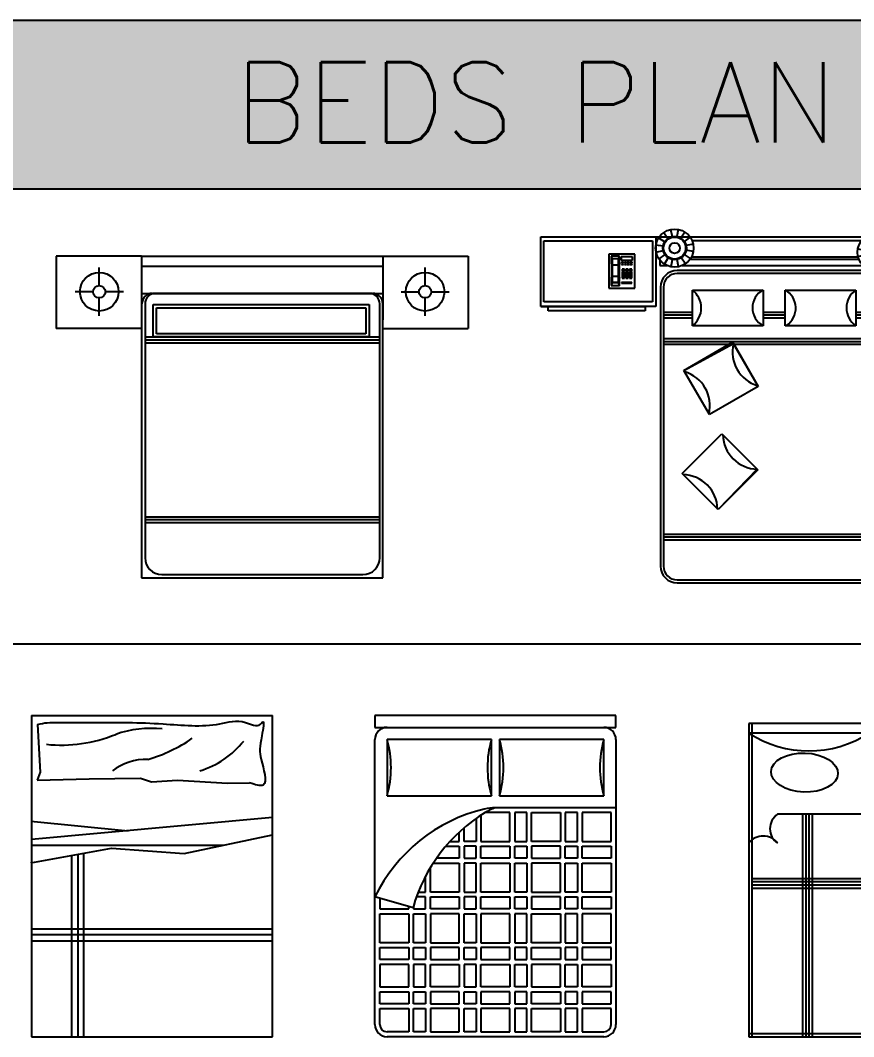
# Model space of a CAD drawing. Header units: millimetres. Extents: x 1787 to 68324, y 1435 to 30835.
# Drawn here: x 32965 to 38153, y 24509 to 30835 of the extents above; entities that cross this region are included whole.
import ezdxf

# ---------------------------------------------------------------- set-up
doc = ezdxf.new("R2010")
doc.units = ezdxf.units.MM
doc.layers.add('www.cad-blocks.net', color=7, linetype='Continuous')
doc.styles.get("Standard").update_dxf_attribs({"font": 'arial.ttf'})

# ---------------------------------------------------------------- blocks, each defined once
blk = doc.blocks.new('A$C18EB7ED0')
at = {"linetype": 'Continuous'}
for p, q in [((0, 2.1539), (2.8801, 2.1539)), ((0.7653, 2.1814), (0.7911, 2.1442)), ((0.8076, 2.1998), (0.8172, 2.1555)), ((0.8537, 2.2006), (0.8456, 2.1559)), ((0.8966, 2.1836), (0.8721, 2.1455)), ((0.9298, 2.1515), (0.8925, 2.1257)), ((2.022, 2.155), (2.0478, 2.1177)), ((2.0643, 2.1733), (2.0739, 2.129)), ((2.1105, 2.1741), (2.1024, 2.1295)), ((2.1534, 2.1571), (2.1288, 2.119)), ((2.8801, 2.1539), (2.8801, 1.7209)), ((0.0187, 2.129), (0.695, 2.129)), ((0.0187, 1.7489), (0.0187, 2.129)), ((0.695, 2.129), (0.695, 1.7489)), ((0.7162, 2.1054), (0.7608, 2.0973)), ((0.7332, 2.1483), (0.7713, 2.1237)), ((0.9481, 2.1092), (0.9038, 2.0996)), ((0.941, 2.1314), (1.9968, 2.1314)), ((1.9899, 2.1218), (2.028, 2.0973)), ((2.1865, 2.1251), (2.1493, 2.0992)), ((2.2184, 2.1337), (2.8624, 2.1337)), ((2.2184, 1.7489), (2.2184, 2.1337)), ((2.8624, 2.1337), (2.8624, 1.7489)), ((0.5857, 2.0461), (0.4227, 2.0461)), ((0.4227, 2.0461), (0.4227, 1.8353)), ((0.4366, 2.0335), (0.4439, 2.018)), ((0.4903, 2.0335), (0.4366, 2.0335)), ((0.4366, 2.0335), (0.4366, 1.9902)), ((0.4824, 2.018), (0.4903, 2.0335)), ((0.4903, 1.9902), (0.4903, 2.0338)), ((0.5706, 2.0307), (0.4996, 2.0307)), ((0.4996, 2.0307), (0.4996, 2.0082)), ((0.5706, 2.0082), (0.5706, 2.0307)), ((0.5857, 1.8353), (0.5857, 2.0461)), ((0.717, 2.0593), (0.7613, 2.0688)), ((0.7353, 2.0169), (0.7726, 2.0427)), ((0.9319, 2.0202), (0.8938, 2.0447)), ((0.9489, 2.0631), (0.9043, 2.0712)), ((1.9752, 2.0268), (0.9359, 2.0268)), ((1.973, 2.0789), (2.0176, 2.0708)), ((1.9737, 2.0328), (2.0181, 2.0424)), ((2.2049, 2.0827), (2.1606, 2.0731)), ((2.2056, 2.0366), (2.161, 2.0447)), ((0.4366, 1.9902), (0.4391, 1.9789)), ((0.4391, 1.9789), (0.4391, 1.9067)), ((0.4824, 2.018), (0.4439, 2.018)), ((0.4824, 2.018), (0.4439, 2.018)), ((0.4439, 2.018), (0.4439, 1.8697)), ((0.4824, 1.978), (0.4439, 1.978)), ((0.4824, 1.8697), (0.4824, 2.018)), ((0.4903, 1.9902), (0.4871, 1.9789)), ((0.4871, 1.9789), (0.4871, 1.908)), ((0.4996, 2.0082), (0.5706, 2.0082)), ((0.514, 1.9963), (0.5013, 1.9963)), ((0.5013, 1.9963), (0.5013, 1.992)), ((0.5013, 1.992), (0.514, 1.992)), ((0.514, 1.9864), (0.5013, 1.9864)), ((0.5013, 1.9864), (0.5013, 1.9821)), ((0.5013, 1.9821), (0.514, 1.9821)), ((0.514, 1.992), (0.514, 1.9963)), ((0.514, 1.9821), (0.514, 1.9864)), ((0.5324, 1.9963), (0.5196, 1.9963)), ((0.5196, 1.9963), (0.5196, 1.992)), ((0.5196, 1.992), (0.5324, 1.992)), ((0.5324, 1.9864), (0.5196, 1.9864)), ((0.5196, 1.9864), (0.5196, 1.9821)), ((0.5196, 1.9821), (0.5324, 1.9821)), ((0.5324, 1.992), (0.5324, 1.9963)), ((0.5324, 1.9821), (0.5324, 1.9864)), ((0.5507, 1.9963), (0.538, 1.9963)), ((0.538, 1.9963), (0.538, 1.992)), ((0.538, 1.992), (0.5507, 1.992)), ((0.5507, 1.9864), (0.538, 1.9864)), ((0.538, 1.9864), (0.538, 1.9821)), ((0.538, 1.9821), (0.5507, 1.9821)), ((0.5507, 1.992), (0.5507, 1.9963)), ((0.5507, 1.9821), (0.5507, 1.9864)), ((0.5691, 1.9963), (0.5564, 1.9963)), ((0.5564, 1.9963), (0.5564, 1.992)), ((0.5564, 1.992), (0.5691, 1.992)), ((0.5691, 1.9864), (0.5564, 1.9864)), ((0.5564, 1.9864), (0.5564, 1.9821)), ((0.5564, 1.9821), (0.5691, 1.9821)), ((0.5691, 1.992), (0.5691, 1.9963)), ((0.5691, 1.9821), (0.5691, 1.9864)), ((0.7685, 1.9849), (0.7931, 2.023)), ((0.8114, 1.9679), (0.8195, 2.0125)), ((0.8575, 1.9687), (0.848, 2.013)), ((0.8999, 1.987), (0.8741, 2.0243)), ((1.9921, 1.9905), (2.0294, 2.0163)), ((2.0252, 1.9584), (2.0498, 1.9965)), ((2.0682, 1.9414), (2.0763, 1.986)), ((2.1143, 1.9422), (2.1047, 1.9865)), ((2.1566, 1.9605), (2.1308, 1.9978)), ((2.1887, 1.9937), (2.1506, 2.0183)), ((0.4391, 1.9067), (0.4366, 1.8971)), ((0.4439, 1.9101), (0.4824, 1.9101)), ((0.4871, 1.908), (0.4903, 1.8971)), ((0.52, 1.9534), (0.5062, 1.9534)), ((0.5062, 1.9534), (0.5062, 1.9417)), ((0.5062, 1.9417), (0.52, 1.9417)), ((0.52, 1.9385), (0.5062, 1.9385)), ((0.5062, 1.9385), (0.5062, 1.9269)), ((0.5062, 1.9269), (0.52, 1.9269)), ((0.52, 1.9237), (0.5062, 1.9237)), ((0.5062, 1.9237), (0.5062, 1.9121)), ((0.5062, 1.9121), (0.52, 1.9121)), ((0.52, 1.9089), (0.5062, 1.9089)), ((0.5062, 1.9089), (0.5062, 1.8972)), ((0.52, 1.9417), (0.52, 1.9534)), ((0.52, 1.9269), (0.52, 1.9385)), ((0.52, 1.9121), (0.52, 1.9237)), ((0.52, 1.8972), (0.52, 1.9089)), ((0.5426, 1.9534), (0.5288, 1.9534)), ((0.5288, 1.9534), (0.5288, 1.9417)), ((0.5288, 1.9417), (0.5426, 1.9417)), ((0.5426, 1.9385), (0.5288, 1.9385)), ((0.5288, 1.9385), (0.5288, 1.9269)), ((0.5288, 1.9269), (0.5426, 1.9269)), ((0.5426, 1.9237), (0.5288, 1.9237)), ((0.5288, 1.9237), (0.5288, 1.9121)), ((0.5288, 1.9121), (0.5426, 1.9121)), ((0.5426, 1.9089), (0.5288, 1.9089)), ((0.5288, 1.9089), (0.5288, 1.8972)), ((0.5426, 1.9417), (0.5426, 1.9534)), ((0.5426, 1.9269), (0.5426, 1.9385)), ((0.5426, 1.9121), (0.5426, 1.9237)), ((0.5426, 1.8972), (0.5426, 1.9089)), ((0.5659, 1.9534), (0.5521, 1.9534)), ((0.5521, 1.9534), (0.5521, 1.9417)), ((0.5521, 1.9417), (0.5659, 1.9417)), ((0.5659, 1.9385), (0.5521, 1.9385)), ((0.5521, 1.9385), (0.5521, 1.9269)), ((0.5521, 1.9269), (0.5659, 1.9269)), ((0.5659, 1.9237), (0.5521, 1.9237)), ((0.5521, 1.9237), (0.5521, 1.9121)), ((0.5521, 1.9121), (0.5659, 1.9121)), ((0.5659, 1.9089), (0.5521, 1.9089)), ((0.5521, 1.9089), (0.5521, 1.8972)), ((0.5659, 1.9417), (0.5659, 1.9534)), ((0.5659, 1.9269), (0.5659, 1.9385)), ((0.5659, 1.9121), (0.5659, 1.9237)), ((0.5659, 1.8972), (0.5659, 1.9089)), ((0.4227, 1.8353), (0.5857, 1.8353)), ((0.4366, 1.8971), (0.4366, 1.8504)), ((0.4439, 1.8697), (0.4366, 1.8504)), ((0.4366, 1.8504), (0.4903, 1.8504)), ((0.4824, 1.8697), (0.4439, 1.8697)), ((0.4439, 1.8697), (0.4824, 1.8697)), ((0.4903, 1.8504), (0.4824, 1.8697)), ((0.4903, 1.8499), (0.4903, 1.8971)), ((0.5208, 1.8697), (0.5009, 1.8697)), ((0.5009, 1.8697), (0.5009, 1.8657)), ((0.5009, 1.8657), (0.5208, 1.8657)), ((0.5062, 1.8972), (0.52, 1.8972)), ((0.5208, 1.8657), (0.5208, 1.8697)), ((0.5433, 1.8697), (0.5234, 1.8697)), ((0.5234, 1.8697), (0.5234, 1.8657)), ((0.5234, 1.8657), (0.5433, 1.8657)), ((0.5288, 1.8972), (0.5426, 1.8972)), ((0.5433, 1.8657), (0.5433, 1.8697)), ((0.5658, 1.8697), (0.546, 1.8697)), ((0.546, 1.8697), (0.546, 1.8657)), ((0.546, 1.8657), (0.5658, 1.8657)), ((0.5521, 1.8972), (0.5659, 1.8972)), ((0.5658, 1.8657), (0.5658, 1.8697)), ((0.9429, 1.8231), (1.3829, 1.8231)), ((0.9429, 1.601), (0.9429, 1.8231)), ((1.3829, 1.8231), (1.3829, 1.601)), ((1.5207, 1.601), (1.5207, 1.8231)), ((1.5207, 1.8231), (1.9608, 1.8231)), ((1.9608, 1.8231), (1.9608, 1.601)), ((0, 1.7209), (0.6483, 1.7209)), ((0.695, 1.7489), (0.0187, 1.7489)), ((0.0462, 1.6929), (0.0462, 1.7209)), ((0.6483, 1.7209), (0.6483, 1.6929)), ((2.8624, 1.7489), (2.2184, 1.7489)), ((2.2369, 1.7209), (2.8801, 1.7209)), ((2.2369, 1.6929), (2.2369, 1.7209)), ((2.839, 1.7209), (2.839, 1.6929)), ((0.6483, 1.6929), (0.0462, 1.6929)), ((0.7632, 1.6858), (0.9429, 1.6858)), ((0.7632, 1.6678), (0.9429, 1.6678)), ((0.7632, 1.6498), (0.9429, 1.6498)), ((1.3829, 1.6858), (1.5207, 1.6858)), ((1.3829, 1.6678), (1.5207, 1.6678)), ((1.3829, 1.6498), (1.5207, 1.6498)), ((1.9608, 1.6858), (2.155, 1.6858)), ((1.9608, 1.6678), (2.155, 1.6678)), ((1.9608, 1.6498), (2.155, 1.6498)), ((2.839, 1.6929), (2.2369, 1.6929)), ((1.3829, 1.601), (0.9429, 1.601)), ((1.9608, 1.601), (1.5207, 1.601)), ((0.7632, 1.5215), (2.155, 1.5215)), ((0.7632, 1.5035), (2.155, 1.5035)), ((0.7632, 1.4855), (2.155, 1.4855)), ((0.8904, 1.3226), (1.1935, 1.4976)), ((0.8904, 1.3226), (1.1982, 1.4894)), ((1.1935, 1.4976), (1.3524, 1.2224)), ((1.1982, 1.4894), (1.3524, 1.2224)), ((1.0493, 1.0474), (0.8904, 1.3226)), ((1.0493, 1.0474), (0.8904, 1.3226)), ((1.3524, 1.2224), (1.0493, 1.0474)), ((1.3524, 1.2224), (1.0493, 1.0474)), ((0.8789, 0.6811), (1.1264, 0.9286)), ((0.8789, 0.6811), (1.1264, 0.9286)), ((1.1264, 0.9286), (1.3473, 0.7077)), ((1.1264, 0.9286), (1.3511, 0.7039)), ((1.3473, 0.7077), (1.1036, 0.4564)), ((1.3511, 0.7039), (1.1036, 0.4564)), ((1.1036, 0.4564), (0.8789, 0.6811)), ((1.1036, 0.4564), (0.8789, 0.6811)), ((0.7632, 0.3045), (2.155, 0.3045)), ((0.7632, 0.2865), (2.155, 0.2865)), ((0.7632, 0.2685), (2.155, 0.2685))]:
    blk.add_line(p, q, dxfattribs=at)
for p, q in [((0, 1.7209), (0, 2.1539)), ((0.7156, 2.1539), (0.7156, 1.7209)), ((2.1997, 2.1), (2.1997, 2.1539)), ((0.7411, 2.0132), (0.7411, 1.9754)), ((0.7411, 1.9754), (0.7863, 1.9754)), ((0.8788, 1.9754), (2.0045, 1.9754)), ((1.9798, 2.0132), (0.9271, 2.0132)), ((2.1742, 1.9754), (2.1771, 1.9754)), ((2.1771, 1.9754), (2.1771, 1.9785)), ((2.1997, 1.7209), (2.1997, 2.0155)), ((2.0691, 1.9452), (0.8491, 1.9452)), ((2.0691, 1.926), (0.8491, 1.926)), ((0.7439, 1.8401), (0.7439, 0.1052)), ((0.7632, 1.8401), (0.7632, 0.1052)), ((2.155, 0.1052), (2.155, 1.8401)), ((2.1743, 0.1052), (2.1743, 1.8401)), ((0.7156, 1.7209), (0, 1.7209)), ((2.8801, 1.7209), (2.1997, 1.7209)), ((0.8491, 0.0193), (2.0691, 0.0193)), ((0.8491, 0), (2.0691, 0))]:
    blk.add_line(p, q)
for centre, radius in [((0.8326, 2.0842), 0.1182), ((0.8326, 2.0842), 0.0729), ((0.8326, 2.0842), 0.0684), ((2.0893, 2.0578), 0.1182), ((0.8326, 2.0842), 0.0328), ((2.0893, 2.0578), 0.0729), ((2.0893, 2.0578), 0.0684), ((2.0893, 2.0578), 0.0328)]:
    blk.add_circle(centre, radius, dxfattribs=at)
for centre, radius, start, end in [((0.8491, 1.8401), 0.1052, 90, 180), ((0.8491, 1.8401), 0.0859, 90, 180), ((2.0691, 1.8401), 0.1052, 0, 90), ((2.0691, 1.8401), 0.0859, 0, 90), ((0.8491, 0.1052), 0.1052, 180, 270), ((0.8491, 0.1052), 0.0859, 180, 270), ((2.0691, 0.1052), 0.1052, 270, 0), ((2.0691, 0.1052), 0.0859, 270, 0)]:
    blk.add_arc(centre, radius, start, end)
for centre, radius, start, end in [((0.8604, 1.712), 0.1383, 306.59595, 53.40405), ((1.4431, 1.712), 0.1263, 118.46186, 241.53814), ((1.4584, 1.7106), 0.1286, 303.40233, 61.02638), ((2.0371, 1.712), 0.1347, 124.50267, 235.49733), ((1.4126, 1.4383), 0.2204, 166.58792, 253.41208), ((0.8322, 1.1031), 0.2204, 346.58792, 73.41208), ((1.3534, 0.928), 0.2204, 181.58792, 268.41208), ((0.8795, 0.4541), 0.2204, 1.58792, 88.41208)]:
    blk.add_arc(centre, radius, start, end, dxfattribs=at)
blk = doc.blocks.new('A$C6F88741C')
at = {"ltscale": 250}
for p, q in [((0.5303, 2.0003), (0, 2.0003)), ((0, 2.0003), (0, 1.5504)), ((2.033, 2.0003), (2.5634, 2.0003)), ((2.5634, 2.0003), (2.5634, 1.5504)), ((0.2673, 1.8179), (0.2673, 1.9299)), ((2.033, 1.9377), (0.5303, 1.9377)), ((2.296, 1.8179), (2.296, 1.9299)), ((0.2293, 1.7799), (0.1173, 1.7799)), ((0.4173, 1.7799), (0.3054, 1.7799)), ((2.146, 1.7799), (2.2579, 1.7799)), ((2.3341, 1.7799), (2.446, 1.7799)), ((0.2673, 1.6299), (0.2673, 1.7418)), ((0.5303, 1.7698), (2.033, 1.7698)), ((1.9488, 1.7698), (0.6172, 1.7698)), ((2.296, 1.6299), (2.296, 1.7418)), ((0.5522, 1.7048), (0.5522, 0.1243)), ((0.6231, 1.6805), (1.9268, 1.6805)), ((0.6231, 1.5184), (0.6231, 1.6805)), ((1.9268, 1.6805), (1.9268, 1.5184)), ((2.0138, 0.1243), (2.0138, 1.7048)), ((0.5303, 1.5504), (0, 1.5504)), ((1.9268, 1.5184), (0.6231, 1.5184)), ((2.033, 1.5504), (2.5634, 1.5504)), ((0.5522, 1.4984), (2.0138, 1.4984)), ((0.6572, 0.0193), (1.9088, 0.0193))]:
    blk.add_line(p, q, dxfattribs=at)
at = {"linetype": 'Continuous'}
for p, q in [((0.5303, 2.0003), (2.033, 2.0003)), ((0.5303, 2.0003), (0.5303, 1.585)), ((2.033, 2.0003), (2.033, 1.6052)), ((2.033, 1.9377), (0.5303, 1.9377)), ((0.6031, 1.7005), (1.9468, 1.7005)), ((0.6031, 1.4984), (0.6031, 1.7005)), ((1.9468, 1.7005), (1.9468, 1.4984)), ((2.033, 0), (2.033, 1.7048)), ((0.5303, 1.585), (0.5303, 0)), ((2.033, 1.2112), (2.033, 1.6052)), ((0.5522, 1.4804), (2.0138, 1.4804)), ((0.5522, 1.4624), (2.0138, 1.4624)), ((1.9468, 1.4984), (0.6031, 1.4984)), ((0.5522, 0.3795), (2.0138, 0.3795)), ((0.5522, 0.3615), (2.0138, 0.3615)), ((0.5522, 0.3435), (2.0138, 0.3435)), ((2.033, 0), (2.033, 0.1436)), ((0.5303, 0), (2.033, 0)), ((0.5329, 0), (2.033, 0))]:
    blk.add_line(p, q, dxfattribs=at)
at = {"ltscale": 250}
for centre, radius in [((0.2673, 1.7799), 0.12), ((2.296, 1.7799), 0.12), ((0.2673, 1.7799), 0.0381), ((2.296, 1.7799), 0.0381)]:
    blk.add_circle(centre, radius, dxfattribs=at)
for centre, radius, start, end in [((0.5979, 1.7048), 0.065, 90, 180), ((0.6172, 1.7048), 0.065, 90, 180), ((1.9488, 1.7048), 0.065, 0, 90), ((1.968, 1.7048), 0.065, 0, 90), ((0.6572, 0.1243), 0.105, 180, 270), ((1.9088, 0.1243), 0.105, 270, 0)]:
    blk.add_arc(centre, radius, start, end, dxfattribs=at)
blk = doc.blocks.new('A$C2DC82FA2')
for p, q in [((0.003, 2), (0.003, 0)), ((0.003, 2), (1.503, 2)), ((1.503, 0), (1.503, 2)), ((0.0407, 1.9426), (0.057, 1.647)), ((0.057, 1.647), (0.039, 1.596)), ((0.039, 1.596), (0.363, 1.605)), ((0.363, 1.605), (0.681, 1.608)), ((0.681, 1.608), (0.75, 1.587)), ((0.75, 1.587), (0.912, 1.596)), ((0.912, 1.596), (1.224, 1.578)), ((1.224, 1.578), (1.3612, 1.5796)), ((0, 1.341), (0.606, 1.281)), ((1.503, 1.3639), (0.435, 1.266)), ((0.435, 1.266), (0.003, 1.228)), ((0.954, 1.14), (1.503, 1.2564)), ((0, 1.083), (0.501, 1.173)), ((0.003, 1.191), (1.1946, 1.191)), ((0.327, 1.1417), (0.327, 0)), ((0.501, 1.173), (0.954, 1.14)), ((0.252, 1.1283), (0.252, 0)), ((0.291, 1.1353), (0.291, 0)), ((0.003, 0.672), (1.503, 0.672)), ((0.003, 0.636), (1.503, 0.636)), ((0.003, 0.597), (1.503, 0.597)), ((0.003, 0), (1.503, 0))]:
    blk.add_line(p, q)
for centre, radius, start, end in [((0.753, 1.2198), 0.6993, 84.73173, 108.83694), ((0.1883, 2.7076), 0.8928, 264.04553, 292.30761), ((0.4636, 2.6397), 0.9509, 286.09229, 304.60897), ((0.8765, 2.2046), 0.5777, 287.65452, 320.88015), ((0.717, 1.3838), 0.3425, 88.28823, 127.87866)]:
    blk.add_arc(centre, radius, start, end)
blk.add_spline([(0.0407, 1.9426), (0.057, 1.947), (0.177, 1.956), (0.387, 1.956), (0.822, 1.947), (1.176, 1.947), (1.3347, 1.956), (1.4298, 1.9459), (1.44, 1.9566), (1.4372, 1.872), (1.4327, 1.725), (1.4452, 1.566), (1.3612, 1.5796)], degree=3)
blk = doc.blocks.new('A$C51F57FFC')
for p, q in [((1.5, 2), (0, 2)), ((0, 2), (0, 1.925)), ((1.5, 1.925), (1.5, 2)), ((0, 1.925), (1.5, 1.925)), ((0, 0.075), (0, 1.85)), ((0.725, 1.85), (0.075, 1.85)), ((0.075, 1.85), (0.075, 1.5)), ((0.725, 1.5), (0.725, 1.85)), ((1.425, 1.85), (0.775, 1.85)), ((0.775, 1.85), (0.775, 1.5)), ((1.425, 1.5), (1.425, 1.85)), ((1.5, 1.85), (1.5, 0.075)), ((0.075, 1.5), (0.725, 1.5)), ((0.775, 1.5), (1.425, 1.5)), ((0.84, 1.395), (0.6852, 1.395)), ((1.5, 1.425), (0.75, 1.425)), ((0.84, 1.215), (0.84, 1.395)), ((0.945, 1.395), (0.87, 1.395)), ((0.87, 1.395), (0.87, 1.215)), ((0.945, 1.215), (0.945, 1.395)), ((0.975, 1.215), (0.975, 1.395)), ((0.975, 1.395), (1.155, 1.395)), ((1.155, 1.395), (1.155, 1.215)), ((1.26, 1.395), (1.185, 1.395)), ((1.185, 1.395), (1.185, 1.215)), ((1.26, 1.215), (1.26, 1.395)), ((1.47, 1.395), (1.29, 1.395)), ((1.29, 1.395), (1.29, 1.215)), ((1.47, 1.215), (1.47, 1.395)), ((0.63, 1.3587), (0.63, 1.215)), ((0.66, 1.3791), (0.66, 1.215)), ((0.525, 1.215), (0.525, 1.2737)), ((0.555, 1.215), (0.555, 1.3004)), ((0.4666, 1.215), (0.525, 1.215)), ((0.63, 1.215), (0.555, 1.215)), ((0.66, 1.215), (0.84, 1.215)), ((0.87, 1.215), (0.945, 1.215)), ((1.155, 1.215), (0.975, 1.215)), ((1.185, 1.215), (1.26, 1.215)), ((1.29, 1.215), (1.47, 1.215)), ((0.4402, 1.185), (0.525, 1.185)), ((0.525, 1.185), (0.525, 1.11)), ((0.63, 1.185), (0.555, 1.185)), ((0.555, 1.185), (0.555, 1.11)), ((0.63, 1.11), (0.63, 1.185)), ((0.66, 1.185), (0.84, 1.185)), ((0.66, 1.11), (0.66, 1.185)), ((0.84, 1.185), (0.84, 1.11)), ((0.87, 1.185), (0.945, 1.185)), ((0.87, 1.11), (0.87, 1.185)), ((0.945, 1.185), (0.945, 1.11)), ((1.155, 1.185), (0.975, 1.185)), ((0.975, 1.185), (0.975, 1.11)), ((1.155, 1.11), (1.155, 1.185)), ((1.185, 1.185), (1.26, 1.185)), ((1.185, 1.11), (1.185, 1.185)), ((1.26, 1.185), (1.26, 1.11)), ((1.29, 1.185), (1.47, 1.185)), ((1.29, 1.11), (1.29, 1.185)), ((1.47, 1.185), (1.47, 1.11)), ((0.3622, 1.08), (0.525, 1.08)), ((0.525, 1.11), (0.3824, 1.11)), ((0.525, 1.08), (0.525, 0.9)), ((0.555, 1.11), (0.63, 1.11)), ((0.63, 1.08), (0.555, 1.08)), ((0.555, 1.08), (0.555, 0.9)), ((0.63, 0.9), (0.63, 1.08)), ((0.84, 1.11), (0.66, 1.11)), ((0.66, 1.08), (0.84, 1.08)), ((0.66, 0.9), (0.66, 1.08)), ((0.84, 1.08), (0.84, 0.9)), ((0.945, 1.11), (0.87, 1.11)), ((0.87, 1.08), (0.945, 1.08)), ((0.87, 0.9), (0.87, 1.08)), ((0.945, 1.08), (0.945, 0.9)), ((0.975, 1.11), (1.155, 1.11)), ((1.155, 1.08), (0.975, 1.08)), ((0.975, 1.08), (0.975, 0.9)), ((1.155, 0.9), (1.155, 1.08)), ((1.26, 1.11), (1.185, 1.11)), ((1.185, 1.08), (1.26, 1.08)), ((1.185, 0.9), (1.185, 1.08)), ((1.26, 1.08), (1.26, 0.9)), ((1.47, 1.11), (1.29, 1.11)), ((1.29, 1.08), (1.47, 1.08)), ((1.29, 0.9), (1.29, 1.08)), ((1.47, 1.08), (1.47, 0.9)), ((0.345, 0.9), (0.345, 1.0524)), ((0.315, 0.9), (0.315, 0.9991)), ((0.2697, 0.9), (0.315, 0.9)), ((0.525, 0.9), (0.345, 0.9)), ((0.555, 0.9), (0.63, 0.9)), ((0.84, 0.9), (0.66, 0.9)), ((0.945, 0.9), (0.87, 0.9)), ((0.975, 0.9), (1.155, 0.9)), ((1.26, 0.9), (1.185, 0.9)), ((1.47, 0.9), (1.29, 0.9)), ((0.237, 0.8028), (0, 0.8695)), ((0.03, 0.8611), (0.03, 0.795)), ((0.315, 0.87), (0.2585, 0.87)), ((0.315, 0.795), (0.315, 0.87)), ((0.345, 0.87), (0.525, 0.87)), ((0.345, 0.795), (0.345, 0.87)), ((0.525, 0.87), (0.525, 0.795)), ((0.63, 0.87), (0.555, 0.87)), ((0.555, 0.87), (0.555, 0.795)), ((0.63, 0.795), (0.63, 0.87)), ((0.66, 0.87), (0.84, 0.87)), ((0.66, 0.795), (0.66, 0.87)), ((0.84, 0.87), (0.84, 0.795)), ((0.87, 0.87), (0.945, 0.87)), ((0.87, 0.795), (0.87, 0.87)), ((0.945, 0.87), (0.945, 0.795)), ((1.155, 0.87), (0.975, 0.87)), ((0.975, 0.87), (0.975, 0.795)), ((1.155, 0.795), (1.155, 0.87)), ((1.185, 0.87), (1.26, 0.87)), ((1.185, 0.795), (1.185, 0.87)), ((1.26, 0.87), (1.26, 0.795)), ((1.29, 0.87), (1.47, 0.87)), ((1.29, 0.795), (1.29, 0.87)), ((1.47, 0.87), (1.47, 0.795)), ((0.03, 0.795), (0.21, 0.795)), ((0.03, 0.585), (0.03, 0.765)), ((0.03, 0.765), (0.21, 0.765)), ((0.21, 0.795), (0.21, 0.8104)), ((0.21, 0.765), (0.21, 0.585)), ((0.24, 0.8132), (0.24, 0.795)), ((0.24, 0.795), (0.315, 0.795)), ((0.24, 0.585), (0.24, 0.765)), ((0.24, 0.765), (0.315, 0.765)), ((0.315, 0.765), (0.315, 0.585)), ((0.525, 0.795), (0.345, 0.795)), ((0.525, 0.765), (0.345, 0.765)), ((0.345, 0.765), (0.345, 0.585)), ((0.525, 0.585), (0.525, 0.765)), ((0.555, 0.795), (0.63, 0.795)), ((0.555, 0.585), (0.555, 0.765)), ((0.555, 0.765), (0.63, 0.765)), ((0.63, 0.765), (0.63, 0.585)), ((0.84, 0.795), (0.66, 0.795)), ((0.84, 0.765), (0.66, 0.765)), ((0.66, 0.765), (0.66, 0.585)), ((0.84, 0.585), (0.84, 0.765)), ((0.945, 0.795), (0.87, 0.795)), ((0.945, 0.765), (0.87, 0.765)), ((0.87, 0.765), (0.87, 0.585)), ((0.945, 0.585), (0.945, 0.765)), ((0.975, 0.795), (1.155, 0.795)), ((0.975, 0.585), (0.975, 0.765)), ((0.975, 0.765), (1.155, 0.765)), ((1.155, 0.765), (1.155, 0.585)), ((1.26, 0.795), (1.185, 0.795)), ((1.26, 0.765), (1.185, 0.765)), ((1.185, 0.765), (1.185, 0.585)), ((1.26, 0.585), (1.26, 0.765)), ((1.47, 0.795), (1.29, 0.795)), ((1.47, 0.765), (1.29, 0.765)), ((1.29, 0.765), (1.29, 0.585)), ((1.47, 0.585), (1.47, 0.765)), ((0.21, 0.585), (0.03, 0.585)), ((0.315, 0.585), (0.24, 0.585)), ((0.345, 0.585), (0.525, 0.585)), ((0.63, 0.585), (0.555, 0.585)), ((0.66, 0.585), (0.84, 0.585)), ((0.87, 0.585), (0.945, 0.585)), ((1.155, 0.585), (0.975, 0.585)), ((1.185, 0.585), (1.26, 0.585)), ((1.29, 0.585), (1.47, 0.585)), ((0.03, 0.48), (0.03, 0.555)), ((0.03, 0.555), (0.21, 0.555)), ((0.21, 0.555), (0.21, 0.48)), ((0.24, 0.48), (0.24, 0.555)), ((0.24, 0.555), (0.315, 0.555)), ((0.315, 0.555), (0.315, 0.48)), ((0.525, 0.555), (0.345, 0.555)), ((0.345, 0.555), (0.345, 0.48)), ((0.525, 0.48), (0.525, 0.555)), ((0.555, 0.48), (0.555, 0.555)), ((0.555, 0.555), (0.63, 0.555)), ((0.63, 0.555), (0.63, 0.48)), ((0.84, 0.555), (0.66, 0.555)), ((0.66, 0.555), (0.66, 0.48)), ((0.84, 0.48), (0.84, 0.555)), ((0.945, 0.555), (0.87, 0.555)), ((0.87, 0.555), (0.87, 0.48)), ((0.945, 0.48), (0.945, 0.555)), ((0.975, 0.48), (0.975, 0.555)), ((0.975, 0.555), (1.155, 0.555)), ((1.155, 0.555), (1.155, 0.48)), ((1.26, 0.555), (1.185, 0.555)), ((1.185, 0.555), (1.185, 0.48)), ((1.26, 0.48), (1.26, 0.555)), ((1.47, 0.555), (1.29, 0.555)), ((1.29, 0.555), (1.29, 0.48)), ((1.47, 0.48), (1.47, 0.555)), ((0.21, 0.48), (0.03, 0.48)), ((0.21, 0.45), (0.03, 0.45)), ((0.03, 0.45), (0.03, 0.31)), ((0.21, 0.31), (0.21, 0.45)), ((0.315, 0.48), (0.24, 0.48)), ((0.315, 0.45), (0.24, 0.45)), ((0.24, 0.45), (0.24, 0.31)), ((0.315, 0.31), (0.315, 0.45)), ((0.345, 0.48), (0.525, 0.48)), ((0.345, 0.45), (0.525, 0.45)), ((0.345, 0.31), (0.345, 0.45)), ((0.525, 0.45), (0.525, 0.31)), ((0.63, 0.48), (0.555, 0.48)), ((0.63, 0.45), (0.555, 0.45)), ((0.555, 0.45), (0.555, 0.31)), ((0.63, 0.31), (0.63, 0.45)), ((0.66, 0.48), (0.84, 0.48)), ((0.66, 0.45), (0.84, 0.45)), ((0.66, 0.31), (0.66, 0.45)), ((0.84, 0.45), (0.84, 0.31)), ((0.87, 0.48), (0.945, 0.48)), ((0.87, 0.45), (0.945, 0.45)), ((0.87, 0.31), (0.87, 0.45)), ((0.945, 0.45), (0.945, 0.31)), ((1.155, 0.48), (0.975, 0.48)), ((1.155, 0.45), (0.975, 0.45)), ((0.975, 0.45), (0.975, 0.31)), ((1.155, 0.31), (1.155, 0.45)), ((1.185, 0.48), (1.26, 0.48)), ((1.185, 0.45), (1.26, 0.45)), ((1.185, 0.31), (1.185, 0.45)), ((1.26, 0.45), (1.26, 0.31)), ((1.29, 0.48), (1.47, 0.48)), ((1.29, 0.45), (1.47, 0.45)), ((1.29, 0.31), (1.29, 0.45)), ((1.47, 0.45), (1.47, 0.31)), ((0.03, 0.31), (0.21, 0.31)), ((0.03, 0.205), (0.03, 0.28)), ((0.03, 0.28), (0.21, 0.28)), ((0.21, 0.28), (0.21, 0.205)), ((0.24, 0.31), (0.315, 0.31)), ((0.24, 0.205), (0.24, 0.28)), ((0.24, 0.28), (0.315, 0.28)), ((0.315, 0.28), (0.315, 0.205)), ((0.525, 0.31), (0.345, 0.31)), ((0.525, 0.28), (0.345, 0.28)), ((0.345, 0.28), (0.345, 0.205)), ((0.525, 0.205), (0.525, 0.28)), ((0.555, 0.31), (0.63, 0.31)), ((0.555, 0.205), (0.555, 0.28)), ((0.555, 0.28), (0.63, 0.28)), ((0.63, 0.28), (0.63, 0.205)), ((0.84, 0.31), (0.66, 0.31)), ((0.84, 0.28), (0.66, 0.28)), ((0.66, 0.28), (0.66, 0.205)), ((0.84, 0.205), (0.84, 0.28)), ((0.945, 0.31), (0.87, 0.31)), ((0.945, 0.28), (0.87, 0.28)), ((0.87, 0.28), (0.87, 0.205)), ((0.945, 0.205), (0.945, 0.28)), ((0.975, 0.31), (1.155, 0.31)), ((0.975, 0.205), (0.975, 0.28)), ((0.975, 0.28), (1.155, 0.28)), ((1.155, 0.28), (1.155, 0.205)), ((1.26, 0.31), (1.185, 0.31)), ((1.26, 0.28), (1.185, 0.28)), ((1.185, 0.28), (1.185, 0.205)), ((1.26, 0.205), (1.26, 0.28)), ((1.47, 0.31), (1.29, 0.31)), ((1.47, 0.28), (1.29, 0.28)), ((1.29, 0.28), (1.29, 0.205)), ((1.47, 0.205), (1.47, 0.28)), ((0.21, 0.205), (0.03, 0.205)), ((0.315, 0.205), (0.24, 0.205)), ((0.345, 0.205), (0.525, 0.205)), ((0.63, 0.205), (0.555, 0.205)), ((0.66, 0.205), (0.84, 0.205)), ((0.87, 0.205), (0.945, 0.205)), ((1.155, 0.205), (0.975, 0.205)), ((1.185, 0.205), (1.26, 0.205)), ((1.29, 0.205), (1.47, 0.205)), ((0.03, 0.075), (0.03, 0.175)), ((0.03, 0.175), (0.21, 0.175)), ((0.21, 0.175), (0.21, 0.03)), ((0.24, 0.03), (0.24, 0.175)), ((0.24, 0.175), (0.315, 0.175)), ((0.315, 0.175), (0.315, 0.03)), ((0.525, 0.175), (0.345, 0.175)), ((0.345, 0.175), (0.345, 0.03)), ((0.525, 0.03), (0.525, 0.175)), ((0.555, 0.03), (0.555, 0.175)), ((0.555, 0.175), (0.63, 0.175)), ((0.63, 0.175), (0.63, 0.03)), ((0.84, 0.175), (0.66, 0.175)), ((0.66, 0.175), (0.66, 0.03)), ((0.84, 0.03), (0.84, 0.175)), ((0.945, 0.175), (0.87, 0.175)), ((0.87, 0.175), (0.87, 0.03)), ((0.945, 0.03), (0.945, 0.175)), ((0.975, 0.03), (0.975, 0.175)), ((0.975, 0.175), (1.155, 0.175)), ((1.155, 0.175), (1.155, 0.03)), ((1.26, 0.175), (1.185, 0.175)), ((1.185, 0.175), (1.185, 0.03)), ((1.26, 0.03), (1.26, 0.175)), ((1.47, 0.175), (1.29, 0.175)), ((1.29, 0.175), (1.29, 0.03)), ((1.47, 0.075), (1.47, 0.175)), ((0.21, 0.03), (0.075, 0.03)), ((0.315, 0.03), (0.24, 0.03)), ((0.345, 0.03), (0.525, 0.03)), ((0.63, 0.03), (0.555, 0.03)), ((0.66, 0.03), (0.84, 0.03)), ((0.87, 0.03), (0.945, 0.03)), ((1.155, 0.03), (0.975, 0.03)), ((1.185, 0.03), (1.26, 0.03)), ((1.29, 0.03), (1.425, 0.03)), ((1.425, 0), (0.075, 0))]:
    blk.add_line(p, q)
for centre, radius, start, end in [((0.075, 1.85), 0.075, 90, 180), ((1.425, 1.85), 0.075, 0, 90), ((-0.525, 1.675), 0.625, 343.73979, 16.26021), ((1.325, 1.675), 0.625, 163.73979, 196.26021), ((0.175, 1.675), 0.625, 343.73979, 16.26021), ((2.025, 1.675), 0.625, 163.73979, 196.26021), ((0.9162, 0.4272), 1.0174, 103.39279, 154.22784), ((1.2164, 0.5273), 1.0174, 121.39279, 164.2892), ((0.75, 1.125), 0.3, 90, 103.3928), ((0.8427, 1.1397), 0.3, 108, 121.3928), ((0.075, 0.075), 0.075, 180, 270), ((0.075, 0.075), 0.045, 180, 270), ((1.425, 0.075), 0.045, 270, 0), ((1.425, 0.075), 0.075, 270, 0)]:
    blk.add_arc(centre, radius, start, end)
blk = doc.blocks.new('A$C189E113B')
for p, q in [((0, 1.95), (0, 0)), ((1.5, 1.95), (0, 1.95)), ((0.02, 1.95), (0.02, 0)), ((1.48, 0), (1.48, 1.95)), ((1.5, 0), (1.5, 1.95)), ((1.5, 1.89), (0, 1.89)), ((1.5, 1.384), (0.18, 1.384)), ((0.3349, 1.384), (0.3349, 0)), ((0.3549, 1.384), (0.3549, 0)), ((0.3749, 1.384), (0.3749, 0)), ((0.3949, 1.384), (0.3949, 0)), ((0.02, 0.9853), (1.48, 0.9853)), ((0.02, 0.9653), (1.48, 0.9653)), ((0.02, 0.9453), (1.48, 0.9453)), ((0.02, 0.9253), (1.48, 0.9253)), ((0, 0.02), (1.5, 0.02)), ((0, 0), (1.5, 0))]:
    blk.add_line(p, q)
for centre, radius, start, end in [((0.375, 2.4665), 0.6877, 236.95506, 303.04494), ((1.125, 2.4662), 0.6875, 236.94286, 303.05714), ((0.2401, 1.294), 0.1082, 123.72587, 236.27413), ((0.09, 1.1361), 0.1127, 37.02422, 142.97578)]:
    blk.add_arc(centre, radius, start, end)
for centre in [(0.3473, 1.6438), (1.1186, 1.6438)]:
    blk.add_ellipse(centre, major_axis=(-0.208, 0.0076), ratio=0.585101)
blk = doc.blocks.new('format')
at = {"true_color": 0x546d8e}
h = blk.add_hatch(color=155, dxfattribs=at)
h.set_gradient(color1=(68, 68, 68), color2=(84, 109, 142), tint=1)
h.paths.add_polyline_path([(47364.4, 40318.3), (47364.4, 39270.4), (110172.9, 39270.4), (110172.9, 40318.3)])
at = {"color": 155, "true_color": 0x546d8e}
for p, q in [((47364.4, 40318.3), (110172.9, 40318.3)), ((47364.4, 39270.4), (110172.9, 39270.4)), ((47364.4, 36438.1), (110172.9, 36438.1))]:
    blk.add_line(p, q, dxfattribs=at)
at = {"insert": (76148.7, 40056.9), "char_height": 500, "attachment_point": 1}
blk.add_mtext_dynamic_manual_height_columns('{\\Fsimplex|c0;\\C255;\\c16777215;BEDS PLAN}', width=16790, gutter_width=12.5, heights=[0], dxfattribs=at)

msp = doc.modelspace()

# ---------------------------------------------------------------- block references
at = {"xscale": 1000, "yscale": 1000, "zscale": 1000}
for name, p in [('A$C18EB7ED0', (36206.2, 27333.6)), ('A$C6F88741C', (33189.4, 27366.2)), ('A$C2DC82FA2', (33031.8, 24509.5)), ('A$C51F57FFC', (35173.3, 24509.5)), ('A$C189E113B', (37500.1, 24509.5))]:
    msp.add_blockref(name, p, dxfattribs=at)
at = {"layer": 'www.cad-blocks.net'}
msp.add_blockref('format', (-41848.5, -9482.9), dxfattribs=at)

doc.saveas('drawing.dxf')
